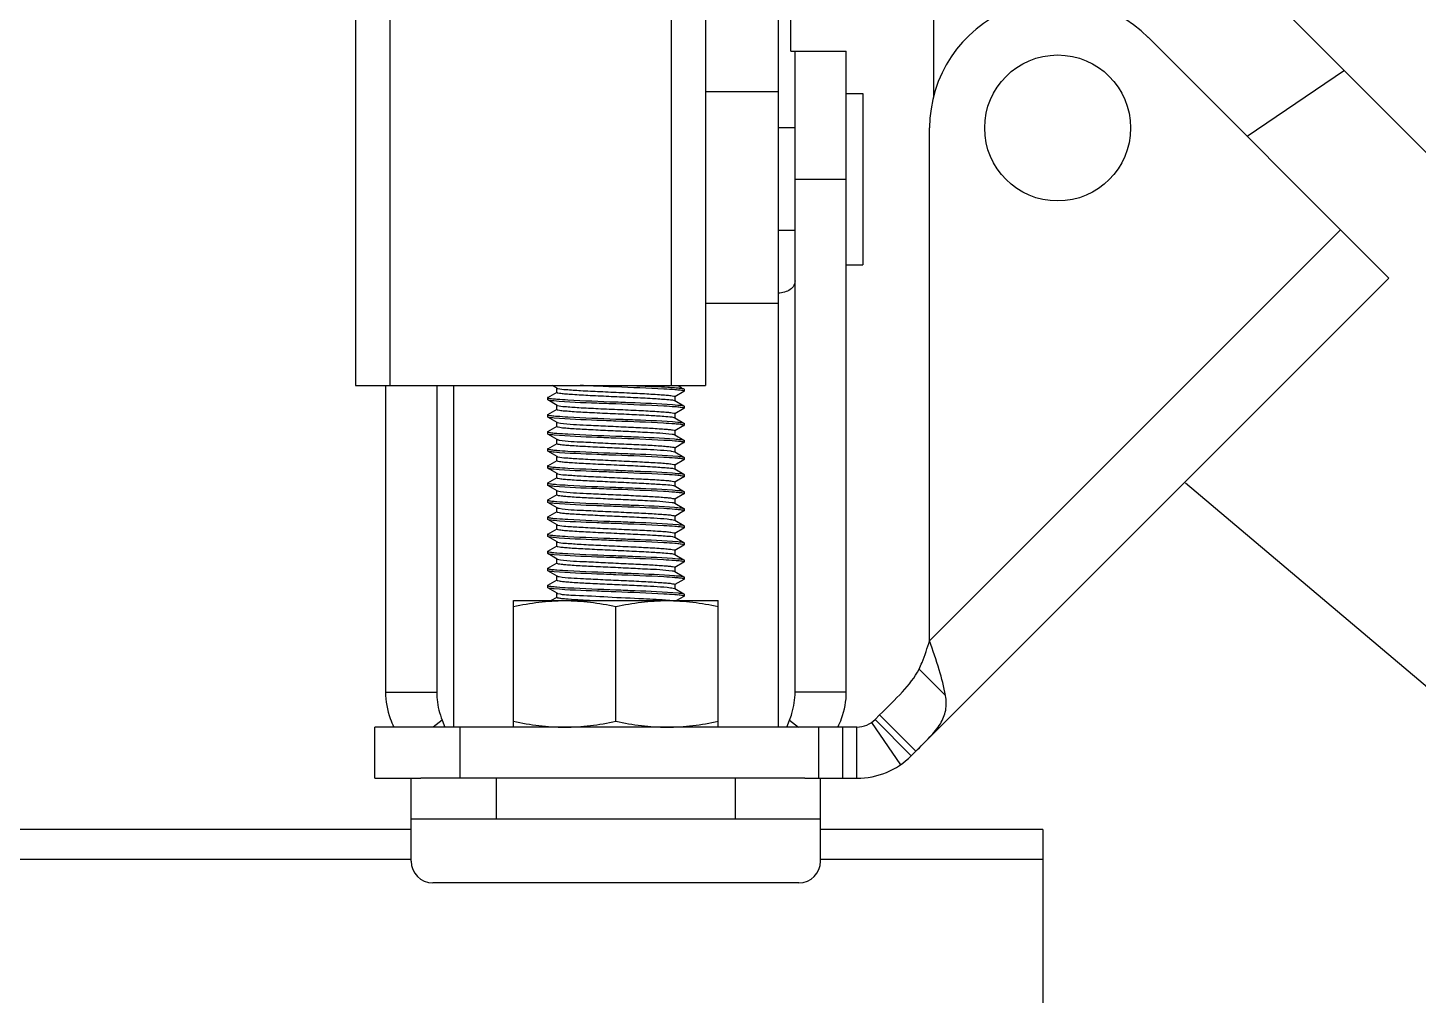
# Model space of a CAD drawing. Extents: x 27938 to 650306, y -92720 to 1524912.
# Drawn here: x 323085 to 324418, y 829504 to 830430 of the extents above; entities that cross this region are included whole.
import ezdxf

# ---------------------------------------------------------------- set-up
doc = ezdxf.new("R2010")
doc.units = 0
doc.header["$LTSCALE"] = 1000
doc.header["$MEASUREMENT"] = 0
doc.styles.get("Standard").update_dxf_attribs({"font": 'gbenor.shx', "bigfont": 'gbcbig.shx'})
doc.dimstyles.get("Standard").update_dxf_attribs({"dimtxt": 0.18, "dimasz": 0.18, "dimexe": 0.18, "dimexo": 0.0625, "dimgap": 0.09, "dimtad": 0, "dimtih": 1, "dimtoh": 1, "dimdec": 4, "dimzin": 0, "dimdsep": 46, "dimtxsty": 'Standard', "dimcen": 0.09, "dimadec": 0, "dimazin": 0, "dimtfac": 1, "dimtdec": 4, "dimtofl": 0, "dimtmove": 0, "dimatfit": 3, "dimfxl": 1, "dimtolj": 1, "dimtzin": 0, "dimarcsym": 0})

msp = doc.modelspace()

# ---------------------------------------------------------------- linework, layer by layer
for p, q in [((323816.6, 830407.7), (323816.6, 833076.2)), ((323399.6, 832802.5), (323399.6, 830087.5)), ((323432.3, 832802.5), (323432.3, 830087.5)), ((323702.1, 832802.5), (323702.1, 830087.5)), ((323734.8, 832802.5), (323734.8, 830087.5)), ((323804.4, 830649.3), (323804.4, 829760.4)), ((324453.9, 830282.1), (324216.8, 830519.2)), ((323953.7, 830364.1), (323953.7, 830466.7)), ((324159, 830420.9), (324389.5, 830190.4)), ((323816.6, 830407.7), (323869.8, 830407.7)), ((323820.7, 829794), (323820.7, 830407.7)), ((323869.8, 829794), (323869.8, 830407.7)), ((324347, 830389), (324253.9, 830325.9)), ((323734.8, 830368.9), (323804.4, 830368.9)), ((323869.8, 830367.1), (323885.6, 830367.1)), ((323885.6, 830367.1), (323885.6, 830203)), ((323820.7, 830334.1), (323804.4, 830334.1)), ((323949.6, 829843), (323949.6, 830334.1)), ((323820.7, 830285.1), (323869.8, 830285.1)), ((323820.7, 830236), (323804.4, 830236)), ((324343.2, 830236.6), (323949.6, 829843)), ((323869.8, 830203), (323885.6, 830203)), ((323932, 829732.9), (324389.5, 830190.4)), ((323734.8, 830166.5), (323804.4, 830166.5)), ((323399.6, 830087.5), (323734.8, 830087.5)), ((323428.2, 830087.5), (323428.2, 829794)), ((323477.3, 830087.5), (323477.3, 829794)), ((323493.6, 829760.4), (323493.6, 830087.5)), ((323592.6, 830084.9), (323588, 830087.5)), ((323708.6, 830087.5), (323712.3, 830085.4)), ((323583.7, 830076.1), (323583.6, 830075.9)), ((323583.6, 830075.9), (323583.6, 830073.8)), ((323583.7, 830073.7), (323583.6, 830073.8)), ((323583.7, 830076.1), (323592.6, 830081.2)), ((323592.6, 830068.5), (323583.7, 830073.7)), ((323592.4, 830081), (323592.4, 830085.1)), ((323714.2, 830081.8), (323705.4, 830076.7)), ((323705.4, 830073), (323714.2, 830067.9)), ((323705.5, 830076.9), (323705.5, 830072.8)), ((323714.2, 830084.2), (323714.4, 830084.1)), ((323714.2, 830081.8), (323714.4, 830082)), ((323714.4, 830084.1), (323714.4, 830082)), ((323583.7, 830059.7), (323583.6, 830059.5)), ((323583.6, 830059.5), (323583.6, 830057.5)), ((323583.7, 830059.7), (323592.6, 830064.9)), ((323592.4, 830064.6), (323592.4, 830068.7)), ((323592.6, 830068.5), (323592.9, 830068.4)), ((323714.2, 830065.5), (323705.4, 830060.4)), ((323705.5, 830060.6), (323705.5, 830056.5)), ((323714.2, 830067.9), (323714.4, 830067.7)), ((323714.2, 830065.5), (323714.4, 830065.7)), ((323714.4, 830067.7), (323714.4, 830065.7)), ((323583.7, 830057.3), (323583.6, 830057.5)), ((323592.6, 830052.2), (323583.7, 830057.3)), ((323583.7, 830043.4), (323592.6, 830048.5)), ((323592.4, 830048.3), (323592.4, 830052.4)), ((323705.5, 830050.7), (323705.1, 830050.7)), ((323705.4, 830056.7), (323714.2, 830051.5)), ((323714.2, 830049.1), (323705.4, 830044)), ((323714.2, 830051.5), (323714.4, 830051.4)), ((323714.2, 830049.1), (323714.4, 830049.3)), ((323714.4, 830051.4), (323714.4, 830049.3)), ((323583.7, 830043.4), (323583.6, 830043.2)), ((323583.6, 830043.2), (323583.6, 830041.1)), ((323583.7, 830041), (323583.6, 830041.1)), ((323592.6, 830035.8), (323583.7, 830041)), ((323583.7, 830027), (323592.6, 830032.1)), ((323592.4, 830031.9), (323592.4, 830036)), ((323705.4, 830040.3), (323714.2, 830035.2)), ((323714.2, 830032.8), (323705.4, 830027.6)), ((323705.5, 830044.2), (323705.5, 830040.1)), ((323714.2, 830035.2), (323714.4, 830035)), ((323714.2, 830032.8), (323714.4, 830033)), ((323714.4, 830035), (323714.4, 830033)), ((323583.7, 830027), (323583.6, 830026.8)), ((323583.6, 830026.8), (323583.6, 830024.8)), ((323583.7, 830024.6), (323583.6, 830024.8)), ((323592.6, 830019.5), (323583.7, 830024.6)), ((323592.4, 830015.6), (323592.4, 830019.7)), ((323705.1, 830024.1), (323705.4, 830024)), ((323705.4, 830024), (323714.2, 830018.8)), ((323705.5, 830027.8), (323705.5, 830023.8)), ((323714.2, 830018.8), (323714.4, 830018.6)), ((323714.4, 830018.6), (323714.4, 830016.6)), ((323583.7, 830010.6), (323583.6, 830010.5)), ((323583.6, 830010.5), (323583.6, 830008.4)), ((323583.7, 830008.2), (323583.6, 830008.4)), ((323583.7, 830010.6), (323592.6, 830015.8)), ((323592.6, 830003.1), (323583.7, 830008.2)), ((323714.2, 830016.4), (323705.4, 830011.3)), ((323705.4, 830007.6), (323714.2, 830002.5)), ((323705.5, 830011.5), (323705.5, 830007.4)), ((323714.2, 830016.4), (323714.4, 830016.6)), ((323583.7, 829994.3), (323583.6, 829994.1)), ((323583.6, 829994.1), (323583.6, 829992.1)), ((323583.7, 829991.9), (323583.6, 829992.1)), ((323583.7, 829994.3), (323592.6, 829999.4)), ((323592.4, 829999.2), (323592.4, 830003.3)), ((323592.6, 830003.1), (323592.9, 830003)), ((323714.2, 830000.1), (323705.4, 829994.9)), ((323705.5, 829995.1), (323705.5, 829991)), ((323714.2, 830002.5), (323714.4, 830002.3)), ((323714.2, 830000.1), (323714.4, 830000.2)), ((323714.4, 830002.3), (323714.4, 830000.2)), ((323592.6, 829986.8), (323583.7, 829991.9)), ((323583.7, 829977.9), (323592.6, 829983.1)), ((323592.4, 829982.9), (323592.4, 829987)), ((323705.5, 829985.3), (323705.1, 829985.3)), ((323705.4, 829991.3), (323714.2, 829986.1)), ((323714.2, 829983.7), (323705.4, 829978.6)), ((323705.5, 829978.8), (323705.5, 829974.7)), ((323714.2, 829986.1), (323714.4, 829985.9)), ((323714.2, 829983.7), (323714.4, 829983.9)), ((323714.4, 829985.9), (323714.4, 829983.9)), ((323583.7, 829977.9), (323583.6, 829977.8)), ((323583.6, 829977.8), (323583.6, 829975.7)), ((323583.7, 829975.5), (323583.6, 829975.7)), ((323592.6, 829970.4), (323583.7, 829975.5)), ((323583.7, 829961.6), (323592.6, 829966.7)), ((323592.4, 829966.5), (323592.4, 829970.6)), ((323705.4, 829974.9), (323714.2, 829969.8)), ((323714.2, 829967.4), (323705.4, 829962.2)), ((323714.2, 829969.8), (323714.4, 829969.6)), ((323714.2, 829967.4), (323714.4, 829967.5)), ((323714.4, 829969.6), (323714.4, 829967.5)), ((323583.7, 829961.6), (323583.6, 829961.4)), ((323583.6, 829961.4), (323583.6, 829959.4)), ((323583.7, 829959.2), (323583.6, 829959.4)), ((323592.6, 829954), (323583.7, 829959.2)), ((323592.4, 829950.2), (323592.4, 829954.3)), ((323705.1, 829958.7), (323705.4, 829958.5)), ((323705.4, 829958.5), (323714.2, 829953.4)), ((323705.5, 829962.4), (323705.5, 829958.3)), ((323714.2, 829953.4), (323714.4, 829953.2)), ((323714.4, 829953.2), (323714.4, 829951.2)), ((323583.7, 829945.2), (323583.6, 829945)), ((323583.6, 829945.1), (323583.6, 829943)), ((323583.7, 829942.8), (323583.6, 829943)), ((323583.7, 829945.2), (323592.6, 829950.4)), ((323592.6, 829937.7), (323583.7, 829942.8)), ((323714.2, 829951), (323705.4, 829945.9)), ((323705.4, 829942.2), (323714.2, 829937.1)), ((323705.5, 829946.1), (323705.5, 829942)), ((323714.2, 829951), (323714.4, 829951.2)), ((323583.7, 829928.9), (323583.6, 829928.7)), ((323583.6, 829928.7), (323583.6, 829926.7)), ((323583.7, 829926.5), (323583.6, 829926.7)), ((323583.7, 829928.9), (323592.6, 829934)), ((323592.6, 829921.3), (323583.7, 829926.5)), ((323592.4, 829933.8), (323592.4, 829937.9)), ((323592.6, 829937.7), (323592.9, 829937.5)), ((323714.2, 829934.6), (323705.4, 829929.5)), ((323705.4, 829925.8), (323714.2, 829920.7)), ((323705.5, 829929.7), (323705.5, 829925.6)), ((323714.2, 829937.1), (323714.4, 829936.9)), ((323714.2, 829934.6), (323714.4, 829934.8)), ((323714.4, 829936.9), (323714.4, 829934.8)), ((323583.7, 829912.5), (323583.6, 829912.3)), ((323583.6, 829912.3), (323583.6, 829910.3)), ((323583.7, 829912.5), (323592.6, 829917.7)), ((323592.4, 829917.5), (323592.4, 829921.5)), ((323705.5, 829919.8), (323705.1, 829919.9)), ((323714.2, 829918.3), (323705.4, 829913.2)), ((323705.5, 829913.4), (323705.5, 829909.3)), ((323714.2, 829920.7), (323714.4, 829920.5)), ((323714.2, 829918.3), (323714.4, 829918.5)), ((323714.4, 829920.5), (323714.4, 829918.5)), ((323583.7, 829910.1), (323583.6, 829910.3)), ((323592.6, 829905), (323583.7, 829910.1)), ((323583.7, 829896.2), (323592.6, 829901.3)), ((323592.4, 829901.1), (323592.4, 829905.2)), ((323705.4, 829909.5), (323714.2, 829904.3)), ((323714.2, 829901.9), (323705.4, 829896.8)), ((323714.2, 829904.3), (323714.4, 829904.2)), ((323714.2, 829901.9), (323714.4, 829902.1)), ((323714.4, 829904.2), (323714.4, 829902.1)), ((323583.7, 829896.2), (323583.6, 829896)), ((323583.6, 829896), (323583.6, 829893.9)), ((323583.7, 829893.8), (323583.6, 829893.9)), ((323592.6, 829888.6), (323583.7, 829893.8)), ((323592.4, 829884.7), (323592.4, 829888.8)), ((323705.1, 829893.2), (323705.4, 829893.1)), ((323705.4, 829893.1), (323714.2, 829888)), ((323705.5, 829897), (323705.5, 829892.9)), ((323714.2, 829885.6), (323707.1, 829881.5)), ((323714.2, 829888), (323714.4, 829887.8)), ((323714.2, 829885.6), (323714.4, 829885.8)), ((323714.4, 829887.8), (323714.4, 829885.8)), ((323550.9, 829760.4), (323550.9, 829881.5)), ((323550.9, 829881.5), (323747.1, 829881.5)), ((323586.6, 829881.5), (323592.6, 829884.9)), ((323649, 829766), (323649, 829875.9)), ((323747.1, 829760.4), (323747.1, 829881.5)), ((323939.5, 829816), (323964.9, 829790.6)), ((323428.2, 829794), (323477.3, 829794)), ((323869.8, 829794), (323820.7, 829794)), ((323482.5, 829766.9), (323474, 829760.4)), ((323482.5, 829766.9), (323485.1, 829760.4)), ((323812.9, 829760.4), (323815.5, 829766.9)), ((323815.5, 829766.9), (323824, 829760.4)), ((323897.3, 829767.6), (323901.7, 829772)), ((323932, 829732.9), (323897.3, 829767.6)), ((323936.4, 829737.3), (323901.7, 829772)), ((323418, 829711.4), (323418, 829760.4)), ((323880, 829760.4), (323418, 829760.4)), ((323499.7, 829711.4), (323499.7, 829760.4)), ((323843.5, 829711.4), (323843.5, 829760.4)), ((323866.3, 829711.4), (323866.3, 829760.4)), ((323880, 829711.4), (323880, 829760.4)), ((323893.9, 829764.8), (323921.7, 829724.3)), ((323418, 829711.4), (323462.1, 829711.4)), ((323452.7, 829662.3), (323452.7, 829711.4)), ((323452.7, 829632.1), (323452.7, 829711.4)), ((323830, 829711.4), (323462.1, 829711.4)), ((323534.5, 829672.1), (323534.5, 829711.4)), ((323763.5, 829672.1), (323763.5, 829711.4)), ((323830, 829711.4), (323880, 829711.4)), ((323845.2, 829662.3), (323845.2, 829711.4)), ((323845.2, 829632.1), (323845.2, 829711.4)), ((323452.7, 829662.3), (317906.1, 829662.3)), ((323845.2, 829672.1), (323452.7, 829672.1)), ((324058.1, 829662.3), (323845.2, 829662.3)), ((323452.7, 829633.7), (317906.1, 829633.7)), ((324058.1, 829633.7), (323845.2, 829633.7)), ((323824.4, 829611.3), (323473.5, 829611.3))]:
    msp.add_line(p, q)
at = {"color": 7}
msp.add_line((324058.1, 829662.3), (324058.1, 829020.4), dxfattribs=at)
msp.add_circle((324072.3, 830334.1), 69.9)
for centre, radius, start, end in [((324072.3, 830334.1), 122.7, 45, 180), ((323607, 830259.9), 186, 264.6627, 265.5428), ((323691.4, 829903.2), 180.8, 84.5776, 85.5479), ((323594.2, 830072), 3.78, 250.9561, 252.0907), ((323691.1, 829882.5), 185.1, 84.6498, 85.5433), ((323606.8, 830241.1), 183.5, 264.6243, 265.5438), ((323702.4, 830048.4), 8.78, 75.6696, 76.5396), ((323607.3, 830231.2), 190, 264.7268, 265.5405), ((323691.5, 829855.4), 179.4, 84.5514, 85.5534), ((323606.9, 830210.4), 185.5, 264.6569, 265.5429), ((323607, 830194.5), 186, 264.6627, 265.5428), ((323691.4, 829837.8), 180.8, 84.5776, 85.5479), ((323606.8, 830175.7), 183.5, 264.6243, 265.5438), ((323594.2, 830006.5), 3.78, 250.9561, 252.0907), ((323691.1, 829817.1), 185.1, 84.6498, 85.5433), ((323702.4, 829983), 8.78, 75.6696, 76.5396), ((323607.3, 830165.8), 190, 264.7268, 265.5405), ((323691.5, 829790), 179.4, 84.5514, 85.5534), ((323606.9, 830145), 185.5, 264.6569, 265.5429), ((323691.4, 829772.3), 180.8, 84.5776, 85.5479), ((323607, 830129.1), 186, 264.6627, 265.5428), ((323606.8, 830110.2), 183.5, 264.6243, 265.5438), ((323594.2, 829941.1), 3.78, 250.9561, 252.0907), ((323702.4, 829917.6), 8.78, 75.6696, 76.5396), ((323691.1, 829751.7), 185.1, 84.6498, 85.5433), ((323607.3, 830100.4), 190, 264.7268, 265.5405), ((323691.5, 829724.6), 179.4, 84.5514, 85.5534), ((323606.9, 830079.6), 185.5, 264.6569, 265.5429), ((323691.4, 829706.9), 180.8, 84.5776, 85.5479), ((323880, 829785), 24.5, 270, 315), ((323880, 829785), 73.6, 270, 315), ((323473.5, 829632.1), 20.8, 180, 270), ((323824.4, 829632.1), 20.8, 270, 0)]:
    msp.add_arc(centre, radius, start, end)
for points, knots in [([(323820.7, 830187.6), (323820.7, 830186), (323819.7, 830182.8), (323815.9, 830179), (323810.6, 830176.6), (323806.5, 830176), (323804.4, 830176)], [0, 0, 0, 0, 0.209483, 0.444656, 0.71201, 1, 1, 1, 1]), ([(323649, 830086.1), (323646, 830086.2), (323634.6, 830086.7), (323623.2, 830087.2), (323614.8, 830087.5)], [0, 0, 0, 0, 0.261917, 1, 1, 1, 1]), ([(323705.4, 830083.4), (323702, 830083.7), (323683.2, 830084.8), (323664.3, 830085.5), (323649, 830086.1)], [0, 0, 0, 0, 0.184493, 1, 1, 1, 1]), ([(323664.3, 830087.5), (323667.5, 830087.4), (323679.1, 830086.9), (323690.6, 830086.4), (323698.8, 830085.9)], [0, 0, 0, 0, 0.283518, 1, 1, 1, 1]), ([(323698.8, 830085.9), (323699.8, 830085.8), (323703, 830085.6), (323706.3, 830085.4), (323708.6, 830085.2)], [0, 0, 0, 0, 0.290406, 1, 1, 1, 1]), ([(323583.6, 830075.9), (323583.6, 830075.8), (323583.9, 830075.6), (323584.1, 830075.5), (323584.3, 830075.5)], [0, 0, 0, 0, 0.314295, 1, 1, 1, 1]), ([(323589.6, 830072.7), (323588.8, 830072.8), (323586.9, 830073.1), (323584.8, 830073), (323583.7, 830073.7)], [0, 0, 0, 0, 0.379133, 1, 1, 1, 1]), ([(323584.3, 830075.5), (323584.6, 830075.4), (323586.4, 830075.1), (323588.2, 830074.9), (323589.7, 830074.8)], [0, 0, 0, 0, 0.163341, 1, 1, 1, 1]), ([(323649, 830069.8), (323642.9, 830070), (323623.1, 830070.8), (323603.2, 830071.4), (323589.6, 830072.7)], [0, 0, 0, 0, 0.309073, 1, 1, 1, 1]), ([(323592.4, 830081), (323592.4, 830080.6), (323594.3, 830080.4), (323596.7, 830079.9), (323601.7, 830079.5), (323610.9, 830078.8), (323625.5, 830078), (323644.8, 830077.1), (323664.7, 830076.2), (323682.5, 830075.4), (323695.6, 830074.3), (323702.6, 830073.9), (323704.9, 830073.2)], [0, 0, 0, 0, 0.009703, 0.035887, 0.07813, 0.135078, 0.284815, 0.464601, 0.649729, 0.81476, 0.937049, 1, 1, 1, 1]), ([(323592.5, 830074.5), (323596, 830074.2), (323614.8, 830073.1), (323633.6, 830072.4), (323649, 830071.8)], [0, 0, 0, 0, 0.184553, 1, 1, 1, 1]), ([(323592.6, 830084.9), (323592.7, 830084.8), (323593, 830084.7), (323593.3, 830084.6), (323593.5, 830084.6)], [0, 0, 0, 0, 0.406881, 1, 1, 1, 1]), ([(323593.5, 830084.6), (323596, 830084), (323603.3, 830083.5), (323616.7, 830082.5), (323634.5, 830081.7), (323654.2, 830080.8), (323673.2, 830079.9), (323687.5, 830079.1), (323696.5, 830078.4), (323701.4, 830078), (323703.7, 830077.5), (323705.5, 830077.3), (323705.5, 830076.9)], [0, 0, 0, 0, 0.068576, 0.194029, 0.359725, 0.543506, 0.720761, 0.867753, 0.923531, 0.964877, 0.99049, 1, 1, 1, 1]), ([(323704.9, 830073.2), (323705, 830073.2), (323705.1, 830073.1), (323705.3, 830073.1), (323705.4, 830073)], [0, 0, 0, 0, 0.569522, 1, 1, 1, 1]), ([(323713.7, 830082.4), (323713.5, 830082.5), (323711.7, 830082.8), (323710, 830083), (323708.5, 830083.1)], [0, 0, 0, 0, 0.160696, 1, 1, 1, 1]), ([(323708.6, 830085.2), (323709.3, 830085.1), (323711.2, 830084.8), (323713.2, 830084.8), (323714.2, 830084.2)], [0, 0, 0, 0, 0.378482, 1, 1, 1, 1]), ([(323714.4, 830082), (323714.4, 830082.1), (323714.1, 830082.3), (323713.9, 830082.3), (323713.7, 830082.4)], [0, 0, 0, 0, 0.318595, 1, 1, 1, 1]), ([(323583.6, 830059.5), (323583.6, 830059.5), (323583.8, 830059.3), (323584, 830059.2), (323584.2, 830059.2)], [0, 0, 0, 0, 0.319254, 1, 1, 1, 1]), ([(323584.2, 830059.2), (323584.5, 830059.1), (323586.3, 830058.7), (323588.1, 830058.6), (323589.6, 830058.4)], [0, 0, 0, 0, 0.159053, 1, 1, 1, 1]), ([(323592.4, 830064.6), (323592.4, 830064.3), (323594.3, 830064.1), (323596.6, 830063.5), (323601.5, 830063.2), (323610.4, 830062.4), (323624.8, 830061.7), (323643.8, 830060.8), (323663.5, 830059.9), (323681.3, 830059.1), (323694.7, 830058.1), (323702, 830057.6), (323704.5, 830057)], [0, 0, 0, 0, 0.009517, 0.035128, 0.076492, 0.132277, 0.279305, 0.456588, 0.640385, 0.806077, 0.931494, 1, 1, 1, 1]), ([(323593, 830068.4), (323595.2, 830067.7), (323602.1, 830067.3), (323615.1, 830066.2), (323632.9, 830065.4), (323652.8, 830064.5), (323672.2, 830063.6), (323687, 830062.8), (323696.2, 830062.1), (323701.2, 830061.7), (323703.6, 830061.1), (323705.5, 830060.9), (323705.5, 830060.6)], [0, 0, 0, 0, 0.061098, 0.182334, 0.347135, 0.532706, 0.713328, 0.863975, 0.921317, 0.963856, 0.990226, 1, 1, 1, 1]), ([(323649, 830071.8), (323655.1, 830071.6), (323675, 830070.7), (323694.8, 830070.1), (323708.5, 830068.8)], [0, 0, 0, 0, 0.309586, 1, 1, 1, 1]), ([(323705.4, 830067), (323702, 830067.3), (323683.2, 830068.5), (323664.3, 830069.1), (323649, 830069.8)], [0, 0, 0, 0, 0.184541, 1, 1, 1, 1]), ([(323713.7, 830066.1), (323713.4, 830066.1), (323711.6, 830066.5), (323709.8, 830066.7), (323708.3, 830066.8)], [0, 0, 0, 0, 0.16229, 1, 1, 1, 1]), ([(323708.5, 830068.8), (323709.2, 830068.8), (323711.1, 830068.5), (323713.2, 830068.5), (323714.2, 830067.9)], [0, 0, 0, 0, 0.378727, 1, 1, 1, 1]), ([(323714.4, 830065.7), (323714.4, 830065.8), (323714.1, 830065.9), (323713.9, 830066), (323713.7, 830066.1)], [0, 0, 0, 0, 0.315177, 1, 1, 1, 1]), ([(323589.9, 830056.3), (323589.1, 830056.4), (323587, 830056.7), (323584.8, 830056.7), (323583.7, 830057.3)], [0, 0, 0, 0, 0.380051, 1, 1, 1, 1]), ([(323649, 830053.4), (323642.9, 830053.6), (323623.2, 830054.5), (323603.5, 830055.1), (323589.9, 830056.3)], [0, 0, 0, 0, 0.307895, 1, 1, 1, 1]), ([(323592.4, 830048.3), (323592.4, 830048.3), (323592.4, 830048.2), (323592.4, 830048.2), (323592.5, 830048.2)], [0, 0, 0, 0, 0.463467, 1, 1, 1, 1]), ([(323592.5, 830058.2), (323596, 830057.9), (323614.8, 830056.7), (323633.6, 830056.1), (323649, 830055.4)], [0, 0, 0, 0, 0.184509, 1, 1, 1, 1]), ([(323592.5, 830048.2), (323592.7, 830047.9), (323594.3, 830047.7), (323597.1, 830047.1), (323601.6, 830046.8), (323610.3, 830046.1), (323623.7, 830045.4), (323641.6, 830044.5), (323660.5, 830043.7), (323681, 830042.6), (323695, 830042.1), (323702.8, 830040.9)], [0, 0, 0, 0, 0.011937, 0.038615, 0.07957, 0.133598, 0.274096, 0.443272, 0.620779, 0.785256, 1, 1, 1, 1]), ([(323592.6, 830052.2), (323592.7, 830052.1), (323593.8, 830051.7), (323594.9, 830051.6), (323595.8, 830051.5)], [0, 0, 0, 0, 0.140461, 1, 1, 1, 1]), ([(323595.8, 830051.5), (323604.1, 830050.4), (323618.6, 830049.8), (323639.5, 830048.7), (323658.4, 830047.9), (323676.1, 830047), (323689.3, 830046.3), (323697.4, 830045.6), (323701.8, 830045.2), (323703.9, 830044.8), (323705.5, 830044.5), (323705.5, 830044.2)], [0, 0, 0, 0, 0.226556, 0.394464, 0.573122, 0.741029, 0.877994, 0.929534, 0.967621, 0.99116, 1, 1, 1, 1]), ([(323649, 830055.4), (323655.1, 830055.2), (323674.9, 830054.4), (323694.7, 830053.8), (323708.3, 830052.5)], [0, 0, 0, 0, 0.308784, 1, 1, 1, 1]), ([(323705.1, 830050.7), (323701.6, 830051), (323682.9, 830052.1), (323664.2, 830052.8), (323649, 830053.4)], [0, 0, 0, 0, 0.186017, 1, 1, 1, 1]), ([(323704.6, 830056.9), (323704.8, 830056.9), (323705, 830056.8), (323705.3, 830056.7), (323705.4, 830056.7)], [0, 0, 0, 0, 0.585672, 1, 1, 1, 1]), ([(323712.1, 830050), (323711.7, 830050.1), (323709.5, 830050.4), (323707.3, 830050.5), (323705.5, 830050.7)], [0, 0, 0, 0, 0.190958, 1, 1, 1, 1]), ([(323708.3, 830052.5), (323709.1, 830052.4), (323711, 830052.1), (323713.2, 830052.2), (323714.2, 830051.5)], [0, 0, 0, 0, 0.379378, 1, 1, 1, 1]), ([(323714.4, 830049.3), (323714.4, 830049.4), (323713.6, 830049.9), (323712.9, 830049.9), (323712.1, 830050)], [0, 0, 0, 0, 0.092798, 1, 1, 1, 1]), ([(323583.6, 830043.2), (323583.6, 830043.1), (323583.9, 830042.9), (323584.1, 830042.8), (323584.3, 830042.8)], [0, 0, 0, 0, 0.312916, 1, 1, 1, 1]), ([(323589.7, 830040), (323588.9, 830040.1), (323586.9, 830040.4), (323584.8, 830040.3), (323583.7, 830041)], [0, 0, 0, 0, 0.379419, 1, 1, 1, 1]), ([(323584.3, 830042.8), (323584.6, 830042.7), (323586.5, 830042.3), (323588.3, 830042.2), (323589.9, 830042)], [0, 0, 0, 0, 0.163149, 1, 1, 1, 1]), ([(323649, 830037), (323642.9, 830037.3), (323623.1, 830038.1), (323603.3, 830038.7), (323589.7, 830040)], [0, 0, 0, 0, 0.308711, 1, 1, 1, 1]), ([(323592.4, 830031.9), (323592.4, 830031.6), (323594, 830031.4), (323596.1, 830030.9), (323600.3, 830030.5), (323608.3, 830029.9), (323621.1, 830029.2), (323638.5, 830028.3), (323657.1, 830027.5), (323678.2, 830026.4), (323692.9, 830025.8), (323701.3, 830024.8)], [0, 0, 0, 0, 0.008683, 0.031763, 0.069103, 0.119686, 0.254361, 0.420111, 0.597552, 0.765912, 1, 1, 1, 1]), ([(323592.5, 830041.8), (323596, 830041.5), (323614.8, 830040.4), (323633.6, 830039.7), (323649, 830039.1)], [0, 0, 0, 0, 0.184619, 1, 1, 1, 1]), ([(323592.6, 830035.8), (323592.8, 830035.7), (323593.4, 830035.5), (323594.1, 830035.4), (323594.5, 830035.3)], [0, 0, 0, 0, 0.374139, 1, 1, 1, 1]), ([(323594.5, 830035.3), (323602.2, 830034), (323616.3, 830033.6), (323637, 830032.4), (323656.3, 830031.6), (323674.7, 830030.7), (323688.4, 830030), (323697, 830029.3), (323701.6, 830028.9), (323703.8, 830028.4), (323705.5, 830028.2), (323705.5, 830027.8)], [0, 0, 0, 0, 0.210773, 0.377666, 0.558838, 0.731273, 0.873076, 0.926648, 0.966309, 0.990838, 1, 1, 1, 1]), ([(323649, 830039.1), (323654.6, 830038.9), (323673.4, 830038.1), (323692.2, 830037.4), (323705.3, 830036.4)], [0, 0, 0, 0, 0.297814, 1, 1, 1, 1]), ([(323705.4, 830034.3), (323702, 830034.6), (323683.2, 830035.7), (323664.3, 830036.4), (323649, 830037)], [0, 0, 0, 0, 0.184504, 1, 1, 1, 1]), ([(323702.8, 830040.9), (323703.2, 830040.9), (323704, 830040.7), (323704.9, 830040.6), (323705.4, 830040.3)], [0, 0, 0, 0, 0.353551, 1, 1, 1, 1]), ([(323705.3, 830036.4), (323707.4, 830036.2), (323710.3, 830035.8), (323713.4, 830035.7), (323714.2, 830035.2)], [0, 0, 0, 0, 0.683777, 1, 1, 1, 1]), ([(323713.7, 830033.3), (323713.5, 830033.4), (323711.8, 830033.8), (323710, 830033.9), (323708.6, 830034.1)], [0, 0, 0, 0, 0.160861, 1, 1, 1, 1]), ([(323714.4, 830033), (323714.4, 830033), (323714.1, 830033.2), (323713.9, 830033.3), (323713.7, 830033.3)], [0, 0, 0, 0, 0.319044, 1, 1, 1, 1]), ([(323583.6, 830026.8), (323583.6, 830026.7), (323583.8, 830026.6), (323584.1, 830026.5), (323584.2, 830026.5)], [0, 0, 0, 0, 0.318137, 1, 1, 1, 1]), ([(323589.7, 830023.6), (323588.9, 830023.7), (323587, 830024), (323584.8, 830024), (323583.7, 830024.6)], [0, 0, 0, 0, 0.379512, 1, 1, 1, 1]), ([(323584.2, 830026.5), (323584.5, 830026.4), (323586.3, 830026), (323588.1, 830025.8), (323589.7, 830025.7)], [0, 0, 0, 0, 0.159502, 1, 1, 1, 1]), ([(323649, 830020.7), (323642.9, 830020.9), (323623.1, 830021.8), (323603.3, 830022.4), (323589.7, 830023.6)], [0, 0, 0, 0, 0.308641, 1, 1, 1, 1]), ([(323592.5, 830025.4), (323596, 830025.2), (323614.8, 830024), (323633.6, 830023.3), (323649, 830022.7)], [0, 0, 0, 0, 0.184538, 1, 1, 1, 1]), ([(323592.6, 830019.5), (323592.7, 830019.4), (323593, 830019.3), (323593.3, 830019.2), (323593.5, 830019.2)], [0, 0, 0, 0, 0.406881, 1, 1, 1, 1]), ([(323593.5, 830019.2), (323596, 830018.6), (323603.3, 830018.1), (323616.7, 830017.1), (323634.5, 830016.3), (323654.2, 830015.3), (323673.2, 830014.4), (323687.5, 830013.7), (323696.5, 830013), (323701.4, 830012.6), (323703.7, 830012.1), (323705.5, 830011.8), (323705.5, 830011.5)], [0, 0, 0, 0, 0.068576, 0.194029, 0.359725, 0.543506, 0.720761, 0.867753, 0.923531, 0.964877, 0.99049, 1, 1, 1, 1]), ([(323649, 830022.7), (323655.1, 830022.5), (323675, 830021.6), (323694.9, 830021.1), (323708.6, 830019.8)], [0, 0, 0, 0, 0.309919, 1, 1, 1, 1]), ([(323705.4, 830018), (323702, 830018.3), (323683.2, 830019.4), (323664.3, 830020.1), (323649, 830020.7)], [0, 0, 0, 0, 0.184493, 1, 1, 1, 1]), ([(323701.3, 830024.8), (323701.8, 830024.7), (323703, 830024.5), (323704.3, 830024.4), (323705.1, 830024.1)], [0, 0, 0, 0, 0.341642, 1, 1, 1, 1]), ([(323708.6, 830019.8), (323709.3, 830019.7), (323711.2, 830019.4), (323713.2, 830019.4), (323714.2, 830018.8)], [0, 0, 0, 0, 0.378482, 1, 1, 1, 1]), ([(323583.6, 830010.5), (323583.6, 830010.4), (323583.9, 830010.2), (323584.1, 830010.1), (323584.3, 830010.1)], [0, 0, 0, 0, 0.314295, 1, 1, 1, 1]), ([(323589.6, 830007.3), (323588.8, 830007.4), (323586.9, 830007.6), (323584.8, 830007.6), (323583.7, 830008.2)], [0, 0, 0, 0, 0.379133, 1, 1, 1, 1]), ([(323584.3, 830010.1), (323584.6, 830010), (323586.4, 830009.6), (323588.2, 830009.5), (323589.7, 830009.3)], [0, 0, 0, 0, 0.163341, 1, 1, 1, 1]), ([(323649, 830004.3), (323642.9, 830004.6), (323623.1, 830005.4), (323603.2, 830006), (323589.6, 830007.3)], [0, 0, 0, 0, 0.309073, 1, 1, 1, 1]), ([(323592.4, 830015.6), (323592.4, 830015.2), (323594.3, 830015), (323596.7, 830014.5), (323601.7, 830014.1), (323610.9, 830013.4), (323625.5, 830012.6), (323644.8, 830011.7), (323664.7, 830010.8), (323682.5, 830009.9), (323695.6, 830008.9), (323702.6, 830008.5), (323704.9, 830007.8)], [0, 0, 0, 0, 0.009703, 0.035887, 0.07813, 0.135078, 0.284815, 0.464601, 0.649729, 0.81476, 0.937049, 1, 1, 1, 1]), ([(323592.5, 830009.1), (323596, 830008.8), (323614.8, 830007.7), (323633.6, 830007), (323649, 830006.4)], [0, 0, 0, 0, 0.184553, 1, 1, 1, 1]), ([(323649, 830006.4), (323655.1, 830006.1), (323675, 830005.3), (323694.8, 830004.7), (323708.5, 830003.4)], [0, 0, 0, 0, 0.309586, 1, 1, 1, 1]), ([(323704.9, 830007.8), (323705, 830007.8), (323705.1, 830007.7), (323705.3, 830007.6), (323705.4, 830007.6)], [0, 0, 0, 0, 0.569522, 1, 1, 1, 1]), ([(323713.7, 830017), (323713.5, 830017.1), (323711.7, 830017.4), (323710, 830017.6), (323708.5, 830017.7)], [0, 0, 0, 0, 0.160696, 1, 1, 1, 1]), ([(323714.4, 830016.6), (323714.4, 830016.7), (323714.1, 830016.9), (323713.9, 830016.9), (323713.7, 830017)], [0, 0, 0, 0, 0.318595, 1, 1, 1, 1]), ([(323583.6, 829994.1), (323583.6, 829994), (323583.8, 829993.9), (323584, 829993.8), (323584.2, 829993.7)], [0, 0, 0, 0, 0.319254, 1, 1, 1, 1]), ([(323584.2, 829993.7), (323584.5, 829993.7), (323586.3, 829993.3), (323588.1, 829993.1), (323589.6, 829993)], [0, 0, 0, 0, 0.159053, 1, 1, 1, 1]), ([(323592.4, 829999.2), (323592.4, 829998.9), (323594.3, 829998.6), (323596.6, 829998.1), (323601.5, 829997.7), (323610.4, 829997), (323624.8, 829996.3), (323643.8, 829995.4), (323663.5, 829994.5), (323681.3, 829993.6), (323694.7, 829992.7), (323702, 829992.2), (323704.5, 829991.6)], [0, 0, 0, 0, 0.009517, 0.035128, 0.076492, 0.132277, 0.279305, 0.456588, 0.640385, 0.806077, 0.931494, 1, 1, 1, 1]), ([(323592.5, 829992.7), (323596, 829992.5), (323614.8, 829991.3), (323633.6, 829990.6), (323649, 829990)], [0, 0, 0, 0, 0.184509, 1, 1, 1, 1]), ([(323593, 830002.9), (323595.2, 830002.2), (323602.1, 830001.9), (323615.1, 830000.8), (323632.9, 830000), (323652.8, 829999), (323672.2, 829998.1), (323687, 829997.4), (323696.2, 829996.7), (323701.2, 829996.3), (323703.6, 829995.7), (323705.5, 829995.5), (323705.5, 829995.1)], [0, 0, 0, 0, 0.061098, 0.182334, 0.347135, 0.532706, 0.713328, 0.863975, 0.921317, 0.963856, 0.990226, 1, 1, 1, 1]), ([(323705.4, 830001.6), (323702, 830001.9), (323683.2, 830003), (323664.3, 830003.7), (323649, 830004.3)], [0, 0, 0, 0, 0.184541, 1, 1, 1, 1]), ([(323713.7, 830000.6), (323713.4, 830000.7), (323711.6, 830001.1), (323709.8, 830001.2), (323708.3, 830001.4)], [0, 0, 0, 0, 0.16229, 1, 1, 1, 1]), ([(323708.5, 830003.4), (323709.2, 830003.3), (323711.1, 830003.1), (323713.2, 830003.1), (323714.2, 830002.5)], [0, 0, 0, 0, 0.378727, 1, 1, 1, 1]), ([(323714.4, 830000.2), (323714.4, 830000.3), (323714.1, 830000.5), (323713.9, 830000.6), (323713.7, 830000.6)], [0, 0, 0, 0, 0.315177, 1, 1, 1, 1]), ([(323589.9, 829990.9), (323589.1, 829991), (323587, 829991.3), (323584.8, 829991.2), (323583.7, 829991.9)], [0, 0, 0, 0, 0.380051, 1, 1, 1, 1]), ([(323649, 829988), (323642.9, 829988.2), (323623.2, 829989.1), (323603.5, 829989.7), (323589.9, 829990.9)], [0, 0, 0, 0, 0.307895, 1, 1, 1, 1]), ([(323592.4, 829982.9), (323592.4, 829982.9), (323592.4, 829982.8), (323592.4, 829982.8), (323592.5, 829982.8)], [0, 0, 0, 0, 0.463467, 1, 1, 1, 1]), ([(323592.5, 829982.8), (323592.7, 829982.4), (323594.3, 829982.3), (323597.1, 829981.7), (323601.6, 829981.4), (323610.3, 829980.7), (323623.7, 829980), (323641.6, 829979.1), (323660.5, 829978.3), (323681, 829977.2), (323695, 829976.7), (323702.8, 829975.5)], [0, 0, 0, 0, 0.011937, 0.038615, 0.07957, 0.133598, 0.274096, 0.443272, 0.620779, 0.785256, 1, 1, 1, 1]), ([(323592.6, 829986.8), (323592.7, 829986.7), (323593.8, 829986.3), (323594.9, 829986.2), (323595.8, 829986.1)], [0, 0, 0, 0, 0.140461, 1, 1, 1, 1]), ([(323595.8, 829986.1), (323604.1, 829984.9), (323618.6, 829984.4), (323639.5, 829983.3), (323658.4, 829982.5), (323676.1, 829981.6), (323689.3, 829980.9), (323697.4, 829980.2), (323701.8, 829979.8), (323703.9, 829979.3), (323705.5, 829979.1), (323705.5, 829978.8)], [0, 0, 0, 0, 0.226556, 0.394464, 0.573122, 0.741029, 0.877994, 0.929534, 0.967621, 0.99116, 1, 1, 1, 1]), ([(323649, 829990), (323655.1, 829989.8), (323674.9, 829988.9), (323694.7, 829988.4), (323708.3, 829987.1)], [0, 0, 0, 0, 0.308784, 1, 1, 1, 1]), ([(323705.1, 829985.3), (323701.6, 829985.6), (323682.9, 829986.7), (323664.2, 829987.4), (323649, 829988)], [0, 0, 0, 0, 0.186017, 1, 1, 1, 1]), ([(323704.6, 829991.5), (323704.8, 829991.5), (323705, 829991.4), (323705.3, 829991.3), (323705.4, 829991.3)], [0, 0, 0, 0, 0.585672, 1, 1, 1, 1]), ([(323712.1, 829984.6), (323711.7, 829984.6), (323709.5, 829984.9), (323707.3, 829985.1), (323705.5, 829985.3)], [0, 0, 0, 0, 0.190958, 1, 1, 1, 1]), ([(323708.3, 829987.1), (323709.1, 829987), (323711, 829986.7), (323713.2, 829986.7), (323714.2, 829986.1)], [0, 0, 0, 0, 0.379378, 1, 1, 1, 1]), ([(323714.4, 829983.9), (323714.4, 829984), (323713.6, 829984.5), (323712.9, 829984.5), (323712.1, 829984.6)], [0, 0, 0, 0, 0.092798, 1, 1, 1, 1]), ([(323583.6, 829977.8), (323583.6, 829977.7), (323583.9, 829977.5), (323584.1, 829977.4), (323584.3, 829977.4)], [0, 0, 0, 0, 0.312916, 1, 1, 1, 1]), ([(323589.7, 829974.6), (323588.9, 829974.7), (323586.9, 829974.9), (323584.8, 829974.9), (323583.7, 829975.5)], [0, 0, 0, 0, 0.379419, 1, 1, 1, 1]), ([(323584.3, 829977.4), (323584.6, 829977.3), (323586.5, 829976.9), (323588.3, 829976.8), (323589.9, 829976.6)], [0, 0, 0, 0, 0.163149, 1, 1, 1, 1]), ([(323649, 829971.6), (323642.9, 829971.9), (323623.1, 829972.7), (323603.3, 829973.3), (323589.7, 829974.6)], [0, 0, 0, 0, 0.308711, 1, 1, 1, 1]), ([(323592.4, 829966.5), (323592.4, 829966.2), (323594, 829966), (323596.1, 829965.5), (323600.3, 829965.1), (323608.3, 829964.5), (323621.1, 829963.8), (323638.5, 829962.9), (323657.1, 829962.1), (323678.2, 829961), (323692.9, 829960.4), (323701.3, 829959.3)], [0, 0, 0, 0, 0.008683, 0.031763, 0.069103, 0.119686, 0.254361, 0.420111, 0.597552, 0.765912, 1, 1, 1, 1]), ([(323592.5, 829976.4), (323596, 829976.1), (323614.8, 829975), (323633.6, 829974.3), (323649, 829973.7)], [0, 0, 0, 0, 0.184619, 1, 1, 1, 1]), ([(323592.6, 829970.4), (323592.8, 829970.3), (323593.4, 829970.1), (323594.1, 829970), (323594.5, 829969.9)], [0, 0, 0, 0, 0.374139, 1, 1, 1, 1]), ([(323594.5, 829969.9), (323602.2, 829968.6), (323616.3, 829968.2), (323637, 829967), (323656.3, 829966.2), (323674.7, 829965.3), (323688.4, 829964.6), (323697, 829963.9), (323701.6, 829963.5), (323703.8, 829963), (323705.5, 829962.8), (323705.5, 829962.4)], [0, 0, 0, 0, 0.210773, 0.377666, 0.558838, 0.731273, 0.873076, 0.926648, 0.966309, 0.990838, 1, 1, 1, 1]), ([(323649, 829973.7), (323654.6, 829973.4), (323673.4, 829972.7), (323692.2, 829972), (323705.3, 829971)], [0, 0, 0, 0, 0.297814, 1, 1, 1, 1]), ([(323705.4, 829968.9), (323702, 829969.2), (323683.2, 829970.3), (323664.3, 829971), (323649, 829971.6)], [0, 0, 0, 0, 0.184504, 1, 1, 1, 1]), ([(323702.8, 829975.5), (323703.2, 829975.5), (323704, 829975.3), (323704.9, 829975.2), (323705.4, 829974.9)], [0, 0, 0, 0, 0.353551, 1, 1, 1, 1]), ([(323705.3, 829971), (323707.4, 829970.8), (323710.3, 829970.4), (323713.4, 829970.2), (323714.2, 829969.8)], [0, 0, 0, 0, 0.683777, 1, 1, 1, 1]), ([(323713.7, 829967.9), (323713.5, 829968), (323711.8, 829968.3), (323710, 829968.5), (323708.6, 829968.6)], [0, 0, 0, 0, 0.160861, 1, 1, 1, 1]), ([(323714.4, 829967.5), (323714.4, 829967.6), (323714.1, 829967.8), (323713.9, 829967.9), (323713.7, 829967.9)], [0, 0, 0, 0, 0.319044, 1, 1, 1, 1]), ([(323583.6, 829961.4), (323583.6, 829961.3), (323583.8, 829961.1), (323584.1, 829961.1), (323584.2, 829961)], [0, 0, 0, 0, 0.318137, 1, 1, 1, 1]), ([(323589.7, 829958.2), (323588.9, 829958.3), (323587, 829958.6), (323584.8, 829958.6), (323583.7, 829959.2)], [0, 0, 0, 0, 0.379512, 1, 1, 1, 1]), ([(323584.2, 829961), (323584.5, 829961), (323586.3, 829960.6), (323588.1, 829960.4), (323589.7, 829960.3)], [0, 0, 0, 0, 0.159502, 1, 1, 1, 1]), ([(323649, 829955.3), (323642.9, 829955.5), (323623.1, 829956.4), (323603.3, 829956.9), (323589.7, 829958.2)], [0, 0, 0, 0, 0.308641, 1, 1, 1, 1]), ([(323592.5, 829960), (323596, 829959.8), (323614.8, 829958.6), (323633.6, 829957.9), (323649, 829957.3)], [0, 0, 0, 0, 0.184538, 1, 1, 1, 1]), ([(323592.6, 829954), (323592.7, 829954), (323593, 829953.9), (323593.3, 829953.8), (323593.5, 829953.7)], [0, 0, 0, 0, 0.406881, 1, 1, 1, 1]), ([(323593.5, 829953.7), (323596, 829953.1), (323603.3, 829952.6), (323616.7, 829951.7), (323634.5, 829950.8), (323654.2, 829949.9), (323673.2, 829949), (323687.5, 829948.3), (323696.5, 829947.6), (323701.4, 829947.2), (323703.7, 829946.7), (323705.5, 829946.4), (323705.5, 829946.1)], [0, 0, 0, 0, 0.068576, 0.194029, 0.359725, 0.543506, 0.720761, 0.867753, 0.923531, 0.964877, 0.99049, 1, 1, 1, 1]), ([(323649, 829957.3), (323655.1, 829957.1), (323675, 829956.2), (323694.9, 829955.7), (323708.6, 829954.3)], [0, 0, 0, 0, 0.309919, 1, 1, 1, 1]), ([(323705.4, 829952.6), (323702, 829952.8), (323683.2, 829954), (323664.3, 829954.7), (323649, 829955.3)], [0, 0, 0, 0, 0.184493, 1, 1, 1, 1]), ([(323701.3, 829959.3), (323701.8, 829959.3), (323703, 829959.1), (323704.3, 829959), (323705.1, 829958.7)], [0, 0, 0, 0, 0.341642, 1, 1, 1, 1]), ([(323713.7, 829951.6), (323713.5, 829951.6), (323711.7, 829952), (323710, 829952.2), (323708.5, 829952.3)], [0, 0, 0, 0, 0.160696, 1, 1, 1, 1]), ([(323708.6, 829954.3), (323709.3, 829954.3), (323711.2, 829954), (323713.2, 829954), (323714.2, 829953.4)], [0, 0, 0, 0, 0.378482, 1, 1, 1, 1]), ([(323583.6, 829945), (323583.6, 829945), (323583.9, 829944.8), (323584.1, 829944.7), (323584.3, 829944.7)], [0, 0, 0, 0, 0.314295, 1, 1, 1, 1]), ([(323589.6, 829941.9), (323588.8, 829942), (323586.9, 829942.2), (323584.8, 829942.2), (323583.7, 829942.8)], [0, 0, 0, 0, 0.379133, 1, 1, 1, 1]), ([(323584.3, 829944.7), (323584.6, 829944.6), (323586.4, 829944.2), (323588.2, 829944.1), (323589.7, 829943.9)], [0, 0, 0, 0, 0.163341, 1, 1, 1, 1]), ([(323649, 829938.9), (323642.9, 829939.2), (323623.1, 829940), (323603.2, 829940.6), (323589.6, 829941.9)], [0, 0, 0, 0, 0.309073, 1, 1, 1, 1]), ([(323592.4, 829950.2), (323592.4, 829949.8), (323594.3, 829949.6), (323596.7, 829949), (323601.7, 829948.7), (323610.9, 829947.9), (323625.5, 829947.2), (323644.8, 829946.3), (323664.7, 829945.3), (323682.5, 829944.5), (323695.6, 829943.5), (323702.6, 829943.1), (323704.9, 829942.4)], [0, 0, 0, 0, 0.009703, 0.035887, 0.07813, 0.135078, 0.284815, 0.464601, 0.649729, 0.81476, 0.937049, 1, 1, 1, 1]), ([(323592.5, 829943.7), (323596, 829943.4), (323614.8, 829942.3), (323633.6, 829941.6), (323649, 829941)], [0, 0, 0, 0, 0.184553, 1, 1, 1, 1]), ([(323649, 829941), (323655.1, 829940.7), (323675, 829939.9), (323694.8, 829939.3), (323708.5, 829938)], [0, 0, 0, 0, 0.309586, 1, 1, 1, 1]), ([(323705.4, 829936.2), (323702, 829936.5), (323683.2, 829937.6), (323664.3, 829938.3), (323649, 829938.9)], [0, 0, 0, 0, 0.184541, 1, 1, 1, 1]), ([(323704.9, 829942.4), (323705, 829942.4), (323705.1, 829942.3), (323705.3, 829942.2), (323705.4, 829942.2)], [0, 0, 0, 0, 0.569522, 1, 1, 1, 1]), ([(323714.4, 829951.2), (323714.4, 829951.3), (323714.1, 829951.4), (323713.9, 829951.5), (323713.7, 829951.6)], [0, 0, 0, 0, 0.318595, 1, 1, 1, 1]), ([(323583.6, 829928.7), (323583.6, 829928.6), (323583.8, 829928.4), (323584, 829928.4), (323584.2, 829928.3)], [0, 0, 0, 0, 0.319254, 1, 1, 1, 1]), ([(323589.9, 829925.5), (323589.1, 829925.6), (323587, 829925.9), (323584.8, 829925.8), (323583.7, 829926.5)], [0, 0, 0, 0, 0.380051, 1, 1, 1, 1]), ([(323584.2, 829928.3), (323584.5, 829928.2), (323586.3, 829927.9), (323588.1, 829927.7), (323589.6, 829927.6)], [0, 0, 0, 0, 0.159053, 1, 1, 1, 1]), ([(323649, 829922.6), (323642.9, 829922.8), (323623.2, 829923.6), (323603.5, 829924.2), (323589.9, 829925.5)], [0, 0, 0, 0, 0.307895, 1, 1, 1, 1]), ([(323592.4, 829933.8), (323592.4, 829933.4), (323594.3, 829933.2), (323596.6, 829932.7), (323601.5, 829932.3), (323610.4, 829931.6), (323624.8, 829930.9), (323643.8, 829930), (323663.5, 829929), (323681.3, 829928.2), (323694.7, 829927.2), (323702, 829926.7), (323704.5, 829926.1)], [0, 0, 0, 0, 0.009517, 0.035128, 0.076492, 0.132277, 0.279305, 0.456588, 0.640385, 0.806077, 0.931494, 1, 1, 1, 1]), ([(323592.5, 829927.3), (323596, 829927), (323614.8, 829925.9), (323633.6, 829925.2), (323649, 829924.6)], [0, 0, 0, 0, 0.184509, 1, 1, 1, 1]), ([(323593, 829937.5), (323595.2, 829936.8), (323602.1, 829936.5), (323615.1, 829935.4), (323632.9, 829934.6), (323652.8, 829933.6), (323672.2, 829932.7), (323687, 829932), (323696.2, 829931.2), (323701.2, 829930.8), (323703.6, 829930.3), (323705.5, 829930.1), (323705.5, 829929.7)], [0, 0, 0, 0, 0.061098, 0.182334, 0.347135, 0.532706, 0.713328, 0.863975, 0.921317, 0.963856, 0.990226, 1, 1, 1, 1]), ([(323704.6, 829926.1), (323704.8, 829926.1), (323705, 829926), (323705.3, 829925.9), (323705.4, 829925.8)], [0, 0, 0, 0, 0.585672, 1, 1, 1, 1]), ([(323713.7, 829935.2), (323713.4, 829935.3), (323711.6, 829935.6), (323709.8, 829935.8), (323708.3, 829936)], [0, 0, 0, 0, 0.16229, 1, 1, 1, 1]), ([(323708.5, 829938), (323709.2, 829937.9), (323711.1, 829937.6), (323713.2, 829937.7), (323714.2, 829937.1)], [0, 0, 0, 0, 0.378727, 1, 1, 1, 1]), ([(323714.4, 829934.8), (323714.4, 829934.9), (323714.1, 829935.1), (323713.9, 829935.2), (323713.7, 829935.2)], [0, 0, 0, 0, 0.315177, 1, 1, 1, 1]), ([(323583.6, 829912.3), (323583.6, 829912.2), (323583.9, 829912.1), (323584.1, 829912), (323584.3, 829911.9)], [0, 0, 0, 0, 0.312916, 1, 1, 1, 1]), ([(323592.4, 829917.5), (323592.4, 829917.4), (323592.4, 829917.4), (323592.4, 829917.4), (323592.5, 829917.4)], [0, 0, 0, 0, 0.463467, 1, 1, 1, 1]), ([(323592.5, 829917.4), (323592.7, 829917), (323594.3, 829916.8), (323597.1, 829916.3), (323601.6, 829915.9), (323610.3, 829915.3), (323623.7, 829914.6), (323641.6, 829913.7), (323660.5, 829912.9), (323681, 829911.7), (323695, 829911.3), (323702.8, 829910.1)], [0, 0, 0, 0, 0.011937, 0.038615, 0.07957, 0.133598, 0.274096, 0.443272, 0.620779, 0.785256, 1, 1, 1, 1]), ([(323592.6, 829921.3), (323592.7, 829921.3), (323593.8, 829920.9), (323594.9, 829920.8), (323595.8, 829920.6)], [0, 0, 0, 0, 0.140461, 1, 1, 1, 1]), ([(323595.8, 829920.6), (323604.1, 829919.5), (323618.6, 829919), (323639.5, 829917.9), (323658.4, 829917), (323676.1, 829916.2), (323689.3, 829915.4), (323697.4, 829914.8), (323701.8, 829914.4), (323703.9, 829913.9), (323705.5, 829913.7), (323705.5, 829913.4)], [0, 0, 0, 0, 0.226556, 0.394464, 0.573122, 0.741029, 0.877994, 0.929534, 0.967621, 0.99116, 1, 1, 1, 1]), ([(323649, 829924.6), (323655.1, 829924.4), (323674.9, 829923.5), (323694.7, 829922.9), (323708.3, 829921.6)], [0, 0, 0, 0, 0.308784, 1, 1, 1, 1]), ([(323705.1, 829919.9), (323701.6, 829920.1), (323682.9, 829921.3), (323664.2, 829922), (323649, 829922.6)], [0, 0, 0, 0, 0.186017, 1, 1, 1, 1]), ([(323712.1, 829919.2), (323711.7, 829919.2), (323709.5, 829919.5), (323707.3, 829919.7), (323705.5, 829919.8)], [0, 0, 0, 0, 0.190958, 1, 1, 1, 1]), ([(323708.3, 829921.6), (323709.1, 829921.6), (323711, 829921.3), (323713.2, 829921.3), (323714.2, 829920.7)], [0, 0, 0, 0, 0.379378, 1, 1, 1, 1]), ([(323714.4, 829918.5), (323714.4, 829918.5), (323713.6, 829919.1), (323712.9, 829919), (323712.1, 829919.2)], [0, 0, 0, 0, 0.092798, 1, 1, 1, 1]), ([(323589.7, 829909.2), (323588.9, 829909.2), (323586.9, 829909.5), (323584.8, 829909.5), (323583.7, 829910.1)], [0, 0, 0, 0, 0.379419, 1, 1, 1, 1]), ([(323584.3, 829911.9), (323584.6, 829911.9), (323586.5, 829911.5), (323588.3, 829911.3), (323589.9, 829911.2)], [0, 0, 0, 0, 0.163149, 1, 1, 1, 1]), ([(323649, 829906.2), (323642.9, 829906.5), (323623.1, 829907.3), (323603.3, 829907.9), (323589.7, 829909.2)], [0, 0, 0, 0, 0.308711, 1, 1, 1, 1]), ([(323592.4, 829901.1), (323592.4, 829900.8), (323594, 829900.5), (323596.1, 829900.1), (323600.3, 829899.7), (323608.3, 829899), (323621.1, 829898.3), (323638.5, 829897.5), (323657.1, 829896.7), (323678.2, 829895.6), (323692.9, 829895), (323701.3, 829893.9)], [0, 0, 0, 0, 0.008683, 0.031763, 0.069103, 0.119686, 0.254361, 0.420111, 0.597552, 0.765912, 1, 1, 1, 1]), ([(323592.5, 829911), (323596, 829910.7), (323614.8, 829909.6), (323633.6, 829908.9), (323649, 829908.3)], [0, 0, 0, 0, 0.184619, 1, 1, 1, 1]), ([(323592.6, 829905), (323592.8, 829904.9), (323593.4, 829904.7), (323594.1, 829904.5), (323594.5, 829904.5)], [0, 0, 0, 0, 0.374139, 1, 1, 1, 1]), ([(323594.5, 829904.5), (323602.2, 829903.2), (323616.3, 829902.8), (323637, 829901.6), (323656.3, 829900.8), (323674.7, 829899.9), (323688.4, 829899.1), (323697, 829898.5), (323701.6, 829898.1), (323703.8, 829897.6), (323705.5, 829897.3), (323705.5, 829897)], [0, 0, 0, 0, 0.210773, 0.377666, 0.558838, 0.731273, 0.873076, 0.926648, 0.966309, 0.990838, 1, 1, 1, 1]), ([(323649, 829908.3), (323654.6, 829908), (323673.4, 829907.3), (323692.2, 829906.6), (323705.3, 829905.5)], [0, 0, 0, 0, 0.297814, 1, 1, 1, 1]), ([(323705.4, 829903.5), (323702, 829903.8), (323683.2, 829904.9), (323664.3, 829905.6), (323649, 829906.2)], [0, 0, 0, 0, 0.184504, 1, 1, 1, 1]), ([(323702.8, 829910.1), (323703.2, 829910), (323704, 829909.9), (323704.9, 829909.8), (323705.4, 829909.5)], [0, 0, 0, 0, 0.353551, 1, 1, 1, 1]), ([(323705.3, 829905.5), (323707.4, 829905.4), (323710.3, 829905), (323713.4, 829904.8), (323714.2, 829904.3)], [0, 0, 0, 0, 0.683777, 1, 1, 1, 1]), ([(323713.7, 829902.5), (323713.5, 829902.6), (323711.8, 829902.9), (323710, 829903.1), (323708.6, 829903.2)], [0, 0, 0, 0, 0.160861, 1, 1, 1, 1]), ([(323714.4, 829902.1), (323714.4, 829902.2), (323714.1, 829902.4), (323713.9, 829902.4), (323713.7, 829902.5)], [0, 0, 0, 0, 0.319044, 1, 1, 1, 1]), ([(323583.6, 829896), (323583.6, 829895.9), (323583.8, 829895.7), (323584.1, 829895.7), (323584.2, 829895.6)], [0, 0, 0, 0, 0.318137, 1, 1, 1, 1]), ([(323589.7, 829892.8), (323588.9, 829892.9), (323587, 829893.2), (323584.8, 829893.1), (323583.7, 829893.8)], [0, 0, 0, 0, 0.379512, 1, 1, 1, 1]), ([(323584.2, 829895.6), (323584.5, 829895.5), (323586.3, 829895.2), (323588.1, 829895), (323589.7, 829894.9)], [0, 0, 0, 0, 0.159502, 1, 1, 1, 1]), ([(323649, 829889.9), (323642.9, 829890.1), (323623.1, 829890.9), (323603.3, 829891.5), (323589.7, 829892.8)], [0, 0, 0, 0, 0.308641, 1, 1, 1, 1]), ([(323592.5, 829894.6), (323596, 829894.3), (323614.8, 829893.2), (323633.6, 829892.5), (323649, 829891.9)], [0, 0, 0, 0, 0.184538, 1, 1, 1, 1]), ([(323592.6, 829888.6), (323592.7, 829888.6), (323593, 829888.4), (323593.3, 829888.4), (323593.5, 829888.3)], [0, 0, 0, 0, 0.406881, 1, 1, 1, 1]), ([(323593.5, 829888.3), (323598.9, 829887), (323615, 829886.7), (323642.2, 829884.9), (323672.1, 829883.7), (323691.5, 829882.7), (323699.5, 829881.9)], [0, 0, 0, 0, 0.15777, 0.451414, 0.771887, 1, 1, 1, 1]), ([(323649, 829891.9), (323655.1, 829891.7), (323675, 829890.8), (323694.9, 829890.2), (323708.6, 829888.9)], [0, 0, 0, 0, 0.309919, 1, 1, 1, 1]), ([(323705.4, 829887.1), (323702, 829887.4), (323683.2, 829888.6), (323664.3, 829889.2), (323649, 829889.9)], [0, 0, 0, 0, 0.184493, 1, 1, 1, 1]), ([(323701.3, 829893.9), (323701.8, 829893.9), (323703, 829893.7), (323704.3, 829893.5), (323705.1, 829893.2)], [0, 0, 0, 0, 0.341642, 1, 1, 1, 1]), ([(323713.7, 829886.1), (323713.5, 829886.2), (323711.7, 829886.6), (323710, 829886.7), (323708.5, 829886.9)], [0, 0, 0, 0, 0.160696, 1, 1, 1, 1]), ([(323708.6, 829888.9), (323709.3, 829888.8), (323711.2, 829888.6), (323713.2, 829888.6), (323714.2, 829888)], [0, 0, 0, 0, 0.378482, 1, 1, 1, 1]), ([(323714.4, 829885.8), (323714.4, 829885.8), (323714.1, 829886), (323713.9, 829886.1), (323713.7, 829886.1)], [0, 0, 0, 0, 0.318595, 1, 1, 1, 1]), ([(323550.9, 829875.9), (323558.9, 829877.6), (323575.2, 829880.4), (323591.7, 829881.5), (323599.9, 829881.5)], [0, 0, 0, 0, 0.500766, 1, 1, 1, 1]), ([(323592.4, 829884.7), (323592.4, 829884.5), (323593.7, 829884.2), (323595.5, 829883.8), (323599, 829883.5), (323605.8, 829882.9), (323616.8, 829882.2), (323626.2, 829881.7), (323631.5, 829881.5)], [0, 0, 0, 0, 0.020514, 0.074241, 0.161211, 0.279615, 0.598493, 1, 1, 1, 1]), ([(323599.9, 829881.5), (323608.1, 829881.5), (323624.6, 829880.4), (323640.9, 829877.6), (323649, 829875.9)], [0, 0, 0, 0, 0.499234, 1, 1, 1, 1]), ([(323649, 829875.9), (323657.1, 829877.6), (323673.3, 829880.4), (323689.8, 829881.5), (323698, 829881.5)], [0, 0, 0, 0, 0.500766, 1, 1, 1, 1]), ([(323698, 829881.5), (323706.3, 829881.5), (323722.8, 829880.4), (323739, 829877.6), (323747.1, 829875.9)], [0, 0, 0, 0, 0.499234, 1, 1, 1, 1]), ([(323939.5, 829816), (323940.5, 829818.1), (323944.4, 829826.9), (323947.4, 829836.1), (323949.6, 829843)], [0, 0, 0, 0, 0.243558, 1, 1, 1, 1]), ([(323964.9, 829790.6), (323963.5, 829798.9), (323958.7, 829816.6), (323952.8, 829833.8), (323949.6, 829843)], [0, 0, 0, 0, 0.46516, 1, 1, 1, 1]), ([(323901.7, 829772), (323909.1, 829779.4), (323922.9, 829792.8), (323935.6, 829807.9), (323939.5, 829816)], [0, 0, 0, 0, 0.53832, 1, 1, 1, 1]), ([(323428.2, 829794), (323428.2, 829785.3), (323430.3, 829773.7), (323434.9, 829763.1), (323436.2, 829760.4)], [0, 0, 0, 0, 0.746457, 1, 1, 1, 1]), ([(323477.3, 829794), (323477.3, 829791.6), (323477.7, 829782.4), (323480, 829773.3), (323482.5, 829766.9)], [0, 0, 0, 0, 0.253697, 1, 1, 1, 1]), ([(323815.5, 829766.9), (323816.3, 829769), (323819.3, 829777.7), (323820.7, 829787), (323820.7, 829794)], [0, 0, 0, 0, 0.246008, 1, 1, 1, 1]), ([(323861.7, 829760.4), (323863, 829763.1), (323867.6, 829773.7), (323869.8, 829785.3), (323869.8, 829794)], [0, 0, 0, 0, 0.253543, 1, 1, 1, 1]), ([(323936.4, 829737.3), (323940.9, 829741.8), (323949.3, 829750.1), (323960.2, 829762.5), (323966, 829776.4), (323965.7, 829785.9), (323964.9, 829790.6)], [0, 0, 0, 0, 0.30379, 0.559468, 0.777636, 1, 1, 1, 1]), ([(323550.9, 829766), (323558.9, 829764.3), (323575.2, 829761.5), (323591.7, 829760.4), (323599.9, 829760.4)], [0, 0, 0, 0, 0.500766, 1, 1, 1, 1]), ([(323599.9, 829760.4), (323608.1, 829760.4), (323624.6, 829761.5), (323640.9, 829764.3), (323649, 829766)], [0, 0, 0, 0, 0.499234, 1, 1, 1, 1]), ([(323649, 829766), (323657.1, 829764.3), (323673.3, 829761.5), (323689.8, 829760.4), (323698, 829760.4)], [0, 0, 0, 0, 0.500766, 1, 1, 1, 1]), ([(323698, 829760.4), (323706.3, 829760.4), (323722.8, 829761.5), (323739, 829764.3), (323747.1, 829766)], [0, 0, 0, 0, 0.499234, 1, 1, 1, 1])]:
    msp.add_open_spline(points, degree=3, knots=knots)
msp.add_open_spline([(323699.5, 829881.9), (323700.6, 829881.8), (323701.7, 829881.6), (323702.8, 829881.5)], degree=3)

# ---------------------------------------------------------------- leaders
msp.add_leader([(324194.8, 829994.4), (324762.2, 829515.2)], dimstyle='Standard', override={"dimgap": 20})

doc.saveas('drawing.dxf')
